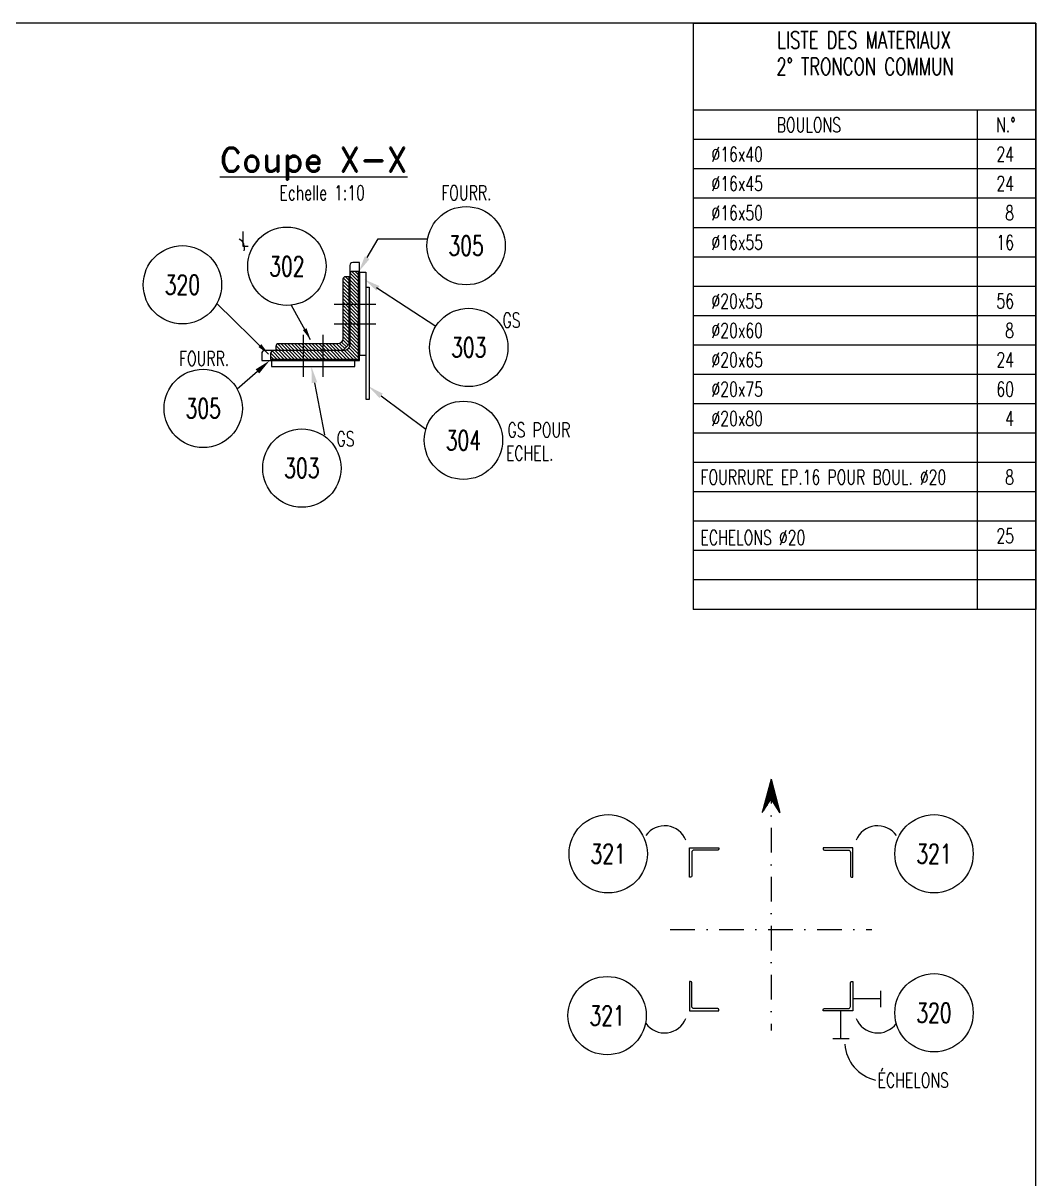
# Model space of a CAD drawing. Extents: x 512650 to 528870, y -6972 to 4508.
# Drawn here: x 524733 to 528870, y -215 to 4508 of the extents above; entities that cross this region are included whole.
import ezdxf
from ezdxf.enums import TextEntityAlignment as Align

# ---------------------------------------------------------------- set-up
doc = ezdxf.new("R2010")
doc.units = 0
doc.header["$LTSCALE"] = 200
doc.header["$MEASUREMENT"] = 0
doc.linetypes.add('DASHDOT', pattern=[1, 0.5, -0.25, 0, -0.25])
doc.layers.get('0').update_dxf_attribs({"linetype": 'CONTINUOUS'})
for name, color, linetype in [('BOLLINI_1', 7, 'CONTINUOUS'), ('LM', 7, 'CONTINUOUS'), ('LP', 3, 'CONTINUOUS'), ('LS', 7, 'CONTINUOUS'), ('MZ', 6, 'DASHDOT'), ('TESTI_A_P', 7, 'CONTINUOUS')]:
    doc.layers.add(name, color=color, linetype=linetype)
doc.styles.add('RD', font='ROMAND8.SHX', dxfattribs={"width": 0.7})
doc.styles.add('RQL', font='ROMANS8.SHX', dxfattribs={"width": 0.7})
doc.styles.add('RS', font='ROMANS8.shx', dxfattribs={"width": 0.7})

# ---------------------------------------------------------------- blocks, each defined once
blk = doc.blocks.new('xxx')
blk.add_circle((0, 0), 8)
at = {"color": 3, "style": 'RQL', "width": 0.7}
blk.add_attdef('POS', text='', height=4, dxfattribs=at).set_placement((0, 0), align=Align.MIDDLE)
at = {"color": 3, "style": 'RQL', "width": 0.7, "flags": 1}
blk.add_attdef('POS1', (-0.39, -5.42), '', height=2, dxfattribs=at)
at = {"style": 'RQL', "width": 0.7, "flags": 1}
blk.add_attdef('TIPO', (-0.39, -8.66), '', height=2, dxfattribs=at)

msp = doc.modelspace()

# ---------------------------------------------------------------- hatches: boundary and pattern name
at = {"layer": 'LP'}
h = msp.add_hatch(dxfattribs=at)
h.set_pattern_fill('_U', color=6, scale=10, angle=34.084567, style=0, pattern_type=0)
h.set_pattern_definition([(135, (516548.918, -4869.651), (-7.071068, -7.071068), [])])
edge = h.paths.add_edge_path()
edge.add_line((526103.183, 3133.832), (526103.183, 3493.832))
edge.add_line((526103.183, 3493.832), (526079.183, 3493.832))
edge.add_arc((526079.183, 3481.832), 12, 90, 180)
edge.add_line((526067.183, 3481.832), (526067.183, 3193.832))
edge.add_arc((526043.183, 3193.832), 24, -90, 0, ccw=False)
edge.add_line((526043.183, 3169.832), (525755.183, 3169.832))
edge.add_arc((525755.183, 3157.832), 12, 90, 180)
edge.add_line((525743.183, 3157.832), (525743.183, 3133.832))
edge.add_line((525743.183, 3133.832), (526103.183, 3133.832))
at = {"layer": 'LS'}
h = msp.add_hatch(dxfattribs=at)
h.set_pattern_fill('_U', color=6, scale=10, angle=135, style=0, pattern_type=0)
h.set_pattern_definition([(135, (599406.954, -928511.125), (-7.07106781, -7.07106781), [])])
edge = h.paths.add_edge_path()
edge.add_line((526040.46, 3171.832), (526065.163, 3196.536))
edge.add_line((526065.163, 3196.536), (526065.163, 3471.832))
edge.add_line((526065.163, 3471.832), (526049.663, 3471.832))
edge.add_arc((526049.663, 3461.332), 10.5, 90, 180)
edge.add_line((526039.163, 3461.332), (526039.163, 3218.832))
edge.add_arc((526018.163, 3218.832), 21, -90, 0, ccw=False)
edge.add_line((526018.163, 3197.832), (525775.663, 3197.832))
edge.add_arc((525775.663, 3187.332), 10.5, 90, 180)
edge.add_line((525765.163, 3187.332), (525765.163, 3171.832))
edge.add_line((525765.163, 3171.832), (526040.46, 3171.832))
for points in [[(526103.183, 3149.852), (526103.183, 3489.852), (526107.183, 3489.852), (526107.183, 3149.852)], [(526087.163, 3133.832), (525747.163, 3133.832), (525747.163, 3129.832), (526087.163, 3129.832)]]:
    msp.add_hatch(color=6, dxfattribs=at).paths.add_polyline_path(points)

# ---------------------------------------------------------------- linework, layer by layer
at = {"layer": 'LM'}
for p, q in [((528121.778, 521.921), (528236.371, 521.921)), ((528071.437, 471.58), (528071.437, 356.987))]:
    msp.add_line(p, q, dxfattribs=at)
at = {"layer": 'LP', "color": 3}
for p, q in [((527470.239, 4508.217), (527470.239, 2112.553)), ((527470.239, 4508.217), (528870.239, 4508.217)), ((528870.239, 4508.217), (528870.239, 2112.553)), ((528870.239, 4152.217), (527470.239, 4152.217)), ((528870.239, 4032.234), (527470.239, 4032.234))]:
    msp.add_line(p, q, dxfattribs=at)
at = {"layer": 'LS', "color": 3}
for p, q in [((528629.968, 4152.217), (528629.968, 2112.553)), ((528629.968, 4152.217), (528629.968, 2112.553)), ((528870.239, 2112.553), (527470.239, 2112.553))]:
    msp.add_line(p, q, dxfattribs=at)
at = {"layer": 'LS', "color": 6}
for p, q in [((528870.239, 3912.217), (527470.239, 3912.217)), ((528870.239, 3912.217), (527470.239, 3912.217)), ((528870.239, 3792.234), (527470.239, 3792.234)), ((528870.239, 3792.234), (527470.239, 3792.234)), ((528870.239, 3672.251), (527470.239, 3672.251)), ((526183.751, 3626.522), (526384.897, 3626.522)), ((528870.239, 3552.268), (527470.239, 3552.268)), ((528870.239, 3432.268), (527470.239, 3432.268)), ((526003.296, 3359.852), (526173.812, 3359.852)), ((528870.239, 3312.268), (527470.239, 3312.268)), ((526003.296, 3279.852), (526173.812, 3279.852)), ((525877.163, 3233.719), (525877.163, 3063.204)), ((525957.163, 3233.719), (525957.163, 3063.204)), ((528870.239, 3192.268), (527470.239, 3192.268)), ((528870.239, 3072.268), (527470.239, 3072.268)), ((528870.239, 3072.268), (527470.239, 3072.268)), ((528870.239, 2952.268), (527470.239, 2952.268)), ((528870.239, 2832.268), (527470.239, 2832.268)), ((528870.239, 2712.469), (527470.239, 2712.469)), ((528870.239, 2592.503), (527470.239, 2592.503)), ((528870.239, 2592.486), (527470.239, 2592.486)), ((528870.239, 2472.503), (527470.239, 2472.503)), ((528870.239, 2472.503), (527470.239, 2472.503)), ((528870.239, 2352.52), (527470.239, 2352.52)), ((528870.239, 2352.52), (527470.239, 2352.52)), ((528870.239, 2352.52), (527470.239, 2352.52)), ((528870.239, 2232.536), (527470.239, 2232.536)), ((527788.462, 1419.245), (527752.576, 1281.951)), ((527788.462, 1419.245), (527824.349, 1281.951)), ((527788.462, 1409.122), (527757.061, 1288.99)), ((527788.462, 1398.999), (527761.547, 1296.029)), ((527788.462, 1388.876), (527766.033, 1303.068)), ((527788.462, 1378.753), (527770.519, 1310.106)), ((527788.462, 1409.122), (527819.863, 1288.99)), ((527788.462, 1398.999), (527815.377, 1296.029)), ((527788.462, 1388.876), (527810.891, 1303.068)), ((527788.462, 1378.753), (527806.406, 1310.106)), ((527752.576, 1281.951), (527788.462, 1338.261)), ((527788.462, 1368.63), (527775.005, 1317.145)), ((527788.462, 1358.507), (527779.491, 1324.184)), ((527788.462, 1348.384), (527783.976, 1331.222)), ((527788.462, 1348.384), (527783.976, 1331.222)), ((527788.462, 1368.63), (527801.92, 1317.145)), ((527788.462, 1358.507), (527797.434, 1324.184)), ((527788.462, 1348.384), (527792.948, 1331.222)), ((527788.462, 1348.384), (527792.948, 1331.222)), ((527824.349, 1281.951), (527788.462, 1338.261)), ((527825.202, 1280.613), (527788.462, 1338.261))]:
    msp.add_line(p, q, dxfattribs=at)
at = {"layer": 'LS', "color": 2}
for p, q in [((526065.163, 3196.536), (526040.46, 3171.832)), ((526040.48, 3171.852), (526065.183, 3196.556))]:
    msp.add_line(p, q, dxfattribs=at)
at = {"layer": 'LS', "color": 0}
for p, q in [((528236.371, 486.6), (528236.371, 553.086)), ((528106.758, 356.987), (528040.272, 356.987))]:
    msp.add_line(p, q, dxfattribs=at)
at = {"layer": 'LS', "color": 8}
msp.add_lwpolyline([(512650.239, 4508.217), (512650.239, -6971.783), (525370.239, -6971.783), (525370.239, -5371.783), (528870.239, -5371.783), (528870.239, 4508.217), (512650.239, 4508.217)], close=True, dxfattribs=at)
at = {"layer": 'LS', "color": 6}
for points in [[(526138.099, 3549.799), (526183.751, 3626.522)], [(526176.794, 3428.117), (526418.843, 3269.862)], [(525735.735, 3155.539), (525523.768, 3362.239)], [(525907.217, 3213.946), (525829.39, 3354.376)], [(525689.68, 3084.891), (525607.454, 3012.471)], [(525923.005, 3038.822), (525964.531, 2826.161)], [(526195.18, 2985.278), (526377.788, 2848.36)]]:
    msp.add_lwpolyline(points, dxfattribs=at)
at = {"layer": 'LS', "color": 2}
for points in [[(526107.183, 3129.832), (526107.183, 3529.832), (526079.183, 3529.832, 0.41421356), (526067.183, 3517.832), (526067.183, 3193.832, -0.41421356), (526043.183, 3169.832), (525719.183, 3169.832, 0.41421356), (525707.183, 3157.832), (525707.183, 3129.832)], [(526103.183, 3133.832), (526103.183, 3493.832), (526079.183, 3493.832, 0.41421356), (526067.183, 3481.832), (526067.183, 3193.832, -0.41421356), (526043.183, 3169.832), (525755.183, 3169.832, 0.41421356), (525743.183, 3157.832), (525743.183, 3133.832)]]:
    msp.add_lwpolyline(points, format="xyb", close=True, dxfattribs=at)
msp.add_lwpolyline([(526065.163, 3196.536), (526065.163, 3471.832), (526049.663, 3471.832, 0.41421356), (526039.163, 3461.332), (526039.163, 3218.832, -0.41421356), (526018.163, 3197.832), (525775.663, 3197.832, 0.41421356), (525765.163, 3187.332), (525765.163, 3171.832), (526040.46, 3171.832)], format="xyb", dxfattribs=at)
for points in [[(526107.183, 3489.852), (526107.183, 3149.852), (526103.183, 3149.852), (526103.183, 3489.852)], [(526132.183, 3489.852), (526132.183, 3149.852), (526108.183, 3149.852), (526108.183, 3489.852)], [(526146.183, 2969.852), (526134.183, 2969.852), (526134.183, 3429.852), (526146.183, 3429.852)], [(525747.163, 3129.832), (526087.163, 3129.832), (526087.163, 3133.832), (525747.163, 3133.832)], [(525747.163, 3104.832), (526087.163, 3104.832), (526087.163, 3128.832), (525747.163, 3128.832)]]:
    msp.add_lwpolyline(points, close=True, dxfattribs=at)
at = {"layer": 'LS', "color": 6}
for points in [[(527455.129, 1138.211), (527575.129, 1138.211), (527575.129, 1133.544, -0.41421356), (527570.462, 1128.878), (527473.796, 1128.878, 0.41421356), (527464.462, 1119.544), (527464.462, 1022.878, -0.41421356), (527459.796, 1018.211), (527455.129, 1018.211)], [(528121.796, 1138.211), (528001.796, 1138.211), (528001.796, 1133.544, 0.41421356), (528006.462, 1128.878), (528103.129, 1128.878, -0.41421356), (528112.462, 1119.544), (528112.462, 1022.878, 0.41421356), (528117.129, 1018.211), (528121.796, 1018.211)], [(527455.129, 471.58), (527575.129, 471.58), (527575.129, 476.247, 0.41421356), (527570.462, 480.913), (527473.796, 480.913, -0.41421356), (527464.462, 490.247), (527464.462, 586.913, 0.41421356), (527459.796, 591.58), (527455.129, 591.58)], [(528121.796, 471.58), (528001.796, 471.58), (528001.796, 476.247, -0.41421356), (528006.462, 480.913), (528103.129, 480.913, 0.41421356), (528112.462, 490.247), (528112.462, 586.913, -0.41421356), (528117.129, 591.58), (528121.796, 591.58)]]:
    msp.add_lwpolyline(points, format="xyb", close=True, dxfattribs=at)
for centre, radius, start, end in [((525596.729, 3589.885), 40.413, 342.901436, 61.890546), ((527353.212, 1134.333), 93.834, 21.550402, 144.593476), ((528223.712, 1134.333), 93.834, 35.406524, 158.449598), ((527353.212, 475.458), 93.834, 215.406524, 338.449598), ((528223.712, 475.458), 93.834, 201.550402, 324.593476), ((528251.736, 347.318), 162.704, 183.979904, 257.138908)]:
    msp.add_arc(centre, radius, start, end, dxfattribs=at)
for points in [[(526147.647, 3544.117), (526104.009, 3492.507), (526128.55, 3555.481)], [(526176.275, 3415.181), (526126.557, 3460.963), (526188.436, 3433.78)], [(525890.269, 3261.718), (525907.217, 3213.946), (525875.691, 3253.639)], [(525705.756, 3196.413), (525735.735, 3155.539), (525694.12, 3184.481)], [(525682.336, 3093.229), (525739.709, 3128.954), (525697.023, 3076.552)], [(525912.1, 3036.693), (525910.228, 3104.253), (525933.91, 3040.952)], [(526188.514, 2976.389), (526141.841, 3025.271), (526201.845, 2994.168)]]:
    msp.add_solid(points, dxfattribs=at)
at = {"layer": 'MZ'}
for p, q in [((527788.462, 1419.245), (527788.462, 391.398)), ((527376.665, 804.895), (528200.26, 804.895))]:
    msp.add_line(p, q, dxfattribs=at)

# ---------------------------------------------------------------- block references
at = {"layer": 'BOLLINI_1'}
for p, xscale, yscale, zscale, values in [((526542.429, 3598.619), 19.99800000000229, 19.99800000000229, 19.99800000000229, {'POS': '305'}), ((525810.188, 3514.562), 19.99800000000229, 19.99800000000229, 19.99800000000229, {'POS': '302'}), ((525383.314, 3438.839), 19.99800000000229, 19.99800000000229, 19.99800000000229, {'POS': '320'}), ((526553.207, 3183.022), 19.99800000000229, 19.99800000000229, 19.99800000000229, {'POS': '303'}), ((525468.323, 2933.745), 19.99800000000229, 19.99800000000229, 19.99800000000229, {'POS': '305'}), ((526531.336, 2803.439), 19.99800000000229, 19.99800000000229, 19.99800000000229, {'POS': '304'}), ((525871.302, 2689.721), 19.99800000000229, 19.99800000000229, 19.99800000000229, {'POS': '303'}), ((527122.891, 1113.625), 19.99950000007354, 19.99950000007354, 19.99950000007354, {'POS': '321'}), ((528454.033, 1113.625), 19.99950000007354, 19.99950000007354, 19.99950000007354, {'POS': '321'}), ((528454.033, 463.829), 19.99950000007354, 19.99950000007354, 19.99950000007354, {'POS': '320'}), ((527118.626, 452.302), 19.99950000007354, 19.99950000007354, 19.99950000007354, {'POS': '321'})]:
    msp.add_blockref('xxx', p, dxfattribs=dict(at, xscale=xscale, yscale=yscale, zscale=zscale)).add_auto_attribs(values)

# ---------------------------------------------------------------- texts
at = {"color": 7, "style": 'RS', "width": 0.7}
msp.add_text('ÉCHELONS', height=60, dxfattribs=at).set_placement((528223.443, 157.939))
at = {"layer": 'LM', "style": 'RD', "width": 0.7}
for s, p in [('LISTE DES MATERIAUX', (528168.548, 4439.133)), ('2° TRONCON COMMUN', (528172.463, 4331.13))]:
    msp.add_text(s, height=69.993, dxfattribs=at).set_placement(p, align=Align.MIDDLE)
at = {"layer": 'LM', "char_height": 59.9916, "style": 'RD'}
for s, insert, attachment_point in [('BOULONS', (527811.286, 4092.226), 4), ('N.°', (528787.251, 4092.226), 6)]:
    msp.add_mtext(s, dxfattribs=dict(at, insert=insert, attachment_point=attachment_point))
at = {"layer": 'LS', "color": 3, "style": 'RD'}
msp.add_text('%%UCoupe X-X', height=100, dxfattribs=at).set_placement((525919.88, 3933.787), align=Align.MIDDLE)
at = {"layer": 'LS', "style": 'RS', "width": 0.7}
for s, height, p in [('∅16x40', 59.9916, (527544.622, 3942.28)), ('∅16x45', 59.9916, (527544.622, 3822.297)), ('Echelle 1:10', 60, (525779.749, 3785.121)), ('∅16x50', 59.9916, (527544.622, 3702.297)), ('∅16x55', 59.9916, (527544.622, 3582.331)), ('∅20x55', 59.9916, (527544.622, 3342.364)), ('∅20x60', 59.9916, (527544.622, 3222.364)), ('∅20x65', 59.9916, (527544.622, 3102.364)), ('∅20x75', 59.9916, (527544.622, 2982.364)), ('∅20x80', 59.9916, (527544.622, 2862.364)), ('FOURRURE EP.16 POUR BOUL. %%C20', 59.9916, (527499.97, 2622.515)), ('ECHELONS %%C20', 59.9916, (527499.97, 2375.849))]:
    msp.add_text(s, height=height, dxfattribs=at).set_placement(p)
for s, height, p in [('24', 59.9916, (528780.962, 3942.28)), ('24', 59.9916, (528780.962, 3822.297)), ('8', 59.992, (528780.962, 3702.297)), ('16', 59.9916, (528780.962, 3582.297)), ('56', 59.9916, (528780.962, 3342.347)), ('8', 59.992, (528780.962, 3222.347)), ('24', 59.9916, (528780.962, 3102.347)), ('60', 59.9916, (528780.962, 2982.347)), ('4', 59.992, (528780.962, 2862.347)), ('8', 59.992, (528780.962, 2622.549)), ('25', 59.9916, (528780.962, 2382.583))]:
    msp.add_text(s, height=height, dxfattribs=at).set_placement(p, align=Align.RIGHT)
at = {"layer": 'TESTI_A_P', "style": 'RS', "width": 0.7}
for s, p in [('FOURR.', (526441.045, 3784.19)), ('L', (525622.616, 3596.955)), ('GS', (526691.234, 3264.269)), ('FOURR.', (525369.733, 3107.035)), ('GS', (526012.798, 2779.11)), ('GS POUR', (526711.273, 2815.533)), (' ECHEL.', (526676.235, 2720.245))]:
    msp.add_text(s, height=60, dxfattribs=at).set_placement(p)

doc.saveas('drawing.dxf')
